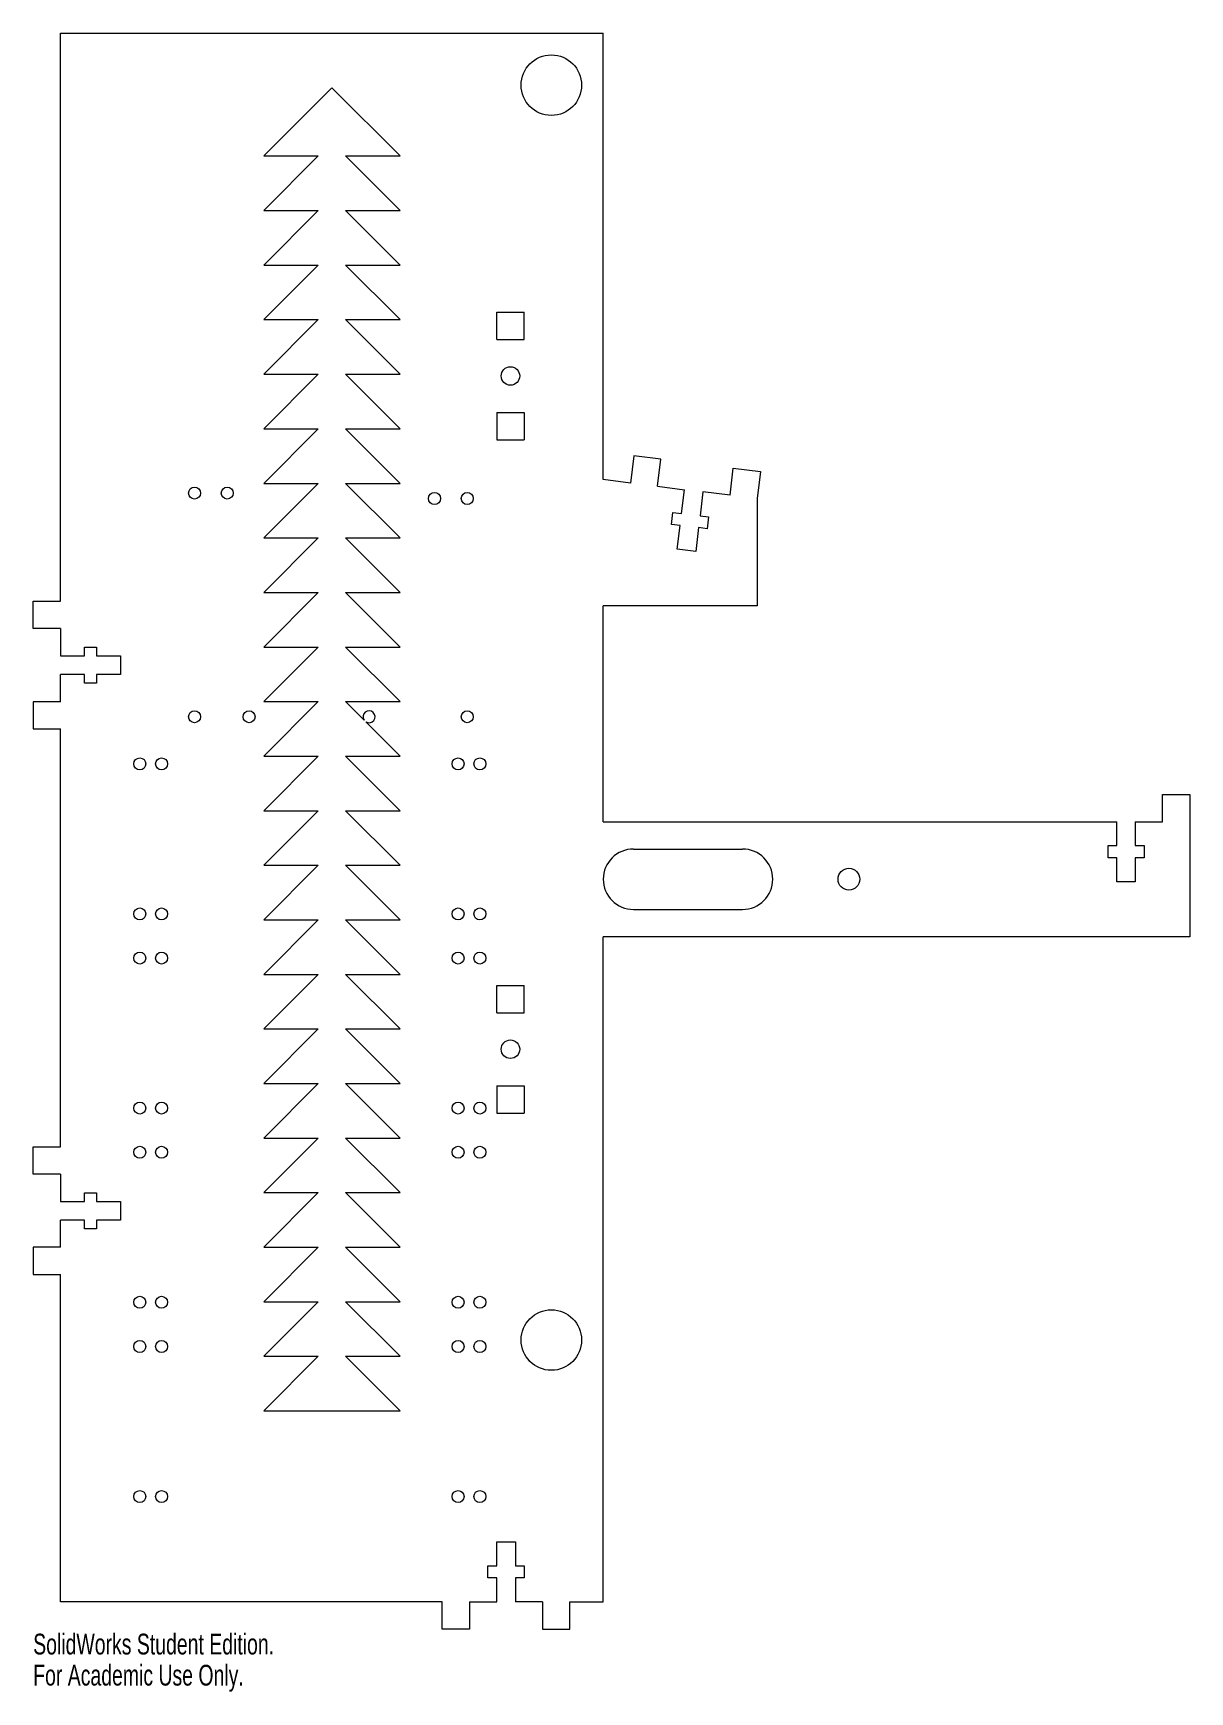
# Model space of a CAD drawing. Header units: inches. Extents: x -2.7 to 7.9, y -8 to 7.2.
import ezdxf

# ---------------------------------------------------------------- set-up
doc = ezdxf.new("R2010")
doc.units = ezdxf.units.IN
doc.header["$MEASUREMENT"] = 0
doc.styles.add('SLDTEXTSTYLE0', font='TXT', dxfattribs={"width": 0.7})

msp = doc.modelspace()

# ---------------------------------------------------------------- linework, layer by layer
at = {"color": 7, "linetype": 'Continuous', "lineweight": 15}
for p, q in [((-2.488, 7.188), (2.488, 7.188)), ((-2.488, 1.982), (-2.488, 7.188)), ((2.488, 3.097), (2.488, 7.188)), ((0, 6.688), (-0.625, 6.063)), ((0.625, 6.063), (0, 6.688)), ((-0.125, 6.063), (-0.625, 5.563)), ((-0.625, 6.063), (-0.125, 6.063)), ((0.125, 6.063), (0.625, 6.063)), ((0.625, 5.563), (0.125, 6.063)), ((-0.125, 5.563), (-0.625, 5.063)), ((-0.625, 5.563), (-0.125, 5.563)), ((0.125, 5.563), (0.625, 5.563)), ((0.625, 5.063), (0.125, 5.563)), ((-0.125, 5.063), (-0.625, 4.563)), ((-0.625, 5.063), (-0.125, 5.063)), ((0.125, 5.063), (0.625, 5.063)), ((0.625, 4.563), (0.125, 5.063)), ((-0.125, 4.563), (-0.625, 4.063)), ((-0.625, 4.563), (-0.125, 4.563)), ((0.125, 4.563), (0.625, 4.563)), ((0.625, 4.063), (0.125, 4.563)), ((1.512, 4.382), (1.512, 4.632)), ((1.512, 4.632), (1.762, 4.632)), ((1.762, 4.382), (1.762, 4.632)), ((1.512, 4.382), (1.762, 4.382)), ((-0.125, 4.063), (-0.625, 3.563)), ((-0.625, 4.063), (-0.125, 4.063)), ((0.125, 4.063), (0.625, 4.063)), ((0.625, 3.563), (0.125, 4.063)), ((1.512, 3.712), (1.512, 3.462)), ((1.512, 3.712), (1.762, 3.712)), ((1.762, 3.712), (1.762, 3.462)), ((-0.125, 3.563), (-0.625, 3.063)), ((-0.625, 3.563), (-0.125, 3.563)), ((0.125, 3.563), (0.625, 3.563)), ((0.625, 3.063), (0.125, 3.563)), ((1.512, 3.462), (1.762, 3.462)), ((2.767, 3.314), (2.737, 3.066)), ((3.015, 3.284), (2.767, 3.314)), ((2.985, 3.036), (3.015, 3.284)), ((3.65, 2.954), (3.68, 3.202)), ((3.68, 3.202), (3.928, 3.172)), ((-0.125, 3.063), (-0.625, 2.563)), ((-0.625, 3.063), (-0.125, 3.063)), ((0.125, 3.063), (0.625, 3.063)), ((0.625, 2.563), (0.125, 3.063)), ((2.737, 3.066), (2.488, 3.097)), ((3.928, 3.172), (3.898, 2.924)), ((2.985, 3.036), (3.233, 3.005)), ((3.206, 2.787), (3.233, 3.005)), ((3.402, 2.984), (3.375, 2.766)), ((3.65, 2.954), (3.402, 2.984)), ((3.898, 2.924), (3.898, 1.939)), ((3.113, 2.687), (3.126, 2.797)), ((3.126, 2.797), (3.206, 2.787)), ((3.375, 2.766), (3.454, 2.756)), ((3.454, 2.756), (3.441, 2.647)), ((3.193, 2.678), (3.113, 2.687)), ((3.166, 2.459), (3.193, 2.678)), ((3.361, 2.657), (3.335, 2.439)), ((3.441, 2.647), (3.361, 2.657)), ((-0.125, 2.563), (-0.625, 2.063)), ((-0.625, 2.563), (-0.125, 2.563)), ((0.125, 2.563), (0.625, 2.563)), ((0.625, 2.063), (0.125, 2.563)), ((3.335, 2.439), (3.166, 2.459)), ((-2.738, 1.982), (-2.488, 1.982)), ((-2.738, 1.732), (-2.738, 1.982)), ((-0.125, 2.063), (-0.625, 1.563)), ((-0.625, 2.063), (-0.125, 2.063)), ((0.125, 2.063), (0.625, 2.063)), ((0.625, 1.563), (0.125, 2.063)), ((2.488, -0.038), (2.488, 1.939)), ((3.898, 1.939), (2.488, 1.939)), ((-2.488, 1.732), (-2.738, 1.732)), ((-2.488, 1.732), (-2.488, 1.482)), ((-2.268, 1.482), (-2.268, 1.562)), ((-2.268, 1.562), (-2.158, 1.562)), ((-2.158, 1.562), (-2.158, 1.482)), ((-0.125, 1.563), (-0.625, 1.063)), ((-0.625, 1.563), (-0.125, 1.563)), ((0.125, 1.563), (0.625, 1.563)), ((0.625, 1.063), (0.125, 1.563)), ((-2.488, 1.482), (-2.268, 1.482)), ((-2.158, 1.482), (-1.938, 1.482)), ((-1.938, 1.482), (-1.938, 1.312)), ((-2.268, 1.312), (-2.488, 1.312)), ((-2.488, 1.062), (-2.488, 1.312)), ((-2.268, 1.231), (-2.268, 1.312)), ((-2.158, 1.231), (-2.268, 1.231)), ((-1.938, 1.312), (-2.158, 1.312)), ((-2.158, 1.312), (-2.158, 1.231)), ((-2.488, 1.062), (-2.738, 1.062)), ((-2.738, 1.062), (-2.738, 0.812)), ((-0.125, 1.063), (-0.625, 0.563)), ((-0.625, 1.063), (-0.125, 1.063)), ((0.125, 1.063), (0.625, 1.063)), ((0.295, 0.894), (0.125, 1.063)), ((-2.738, 0.812), (-2.488, 0.812)), ((-2.488, -3.018), (-2.488, 0.812)), ((0.625, 0.563), (0.311, 0.878)), ((-0.125, 0.563), (-0.625, 0.063)), ((-0.625, 0.563), (-0.125, 0.563)), ((0.125, 0.563), (0.625, 0.563)), ((0.625, 0.063), (0.125, 0.563)), ((7.615, 0.212), (7.865, 0.212)), ((7.615, -0.038), (7.615, 0.212)), ((7.865, 0.212), (7.865, -1.092)), ((-0.125, 0.063), (-0.625, -0.437)), ((-0.625, 0.063), (-0.125, 0.063)), ((0.125, 0.063), (0.625, 0.063)), ((0.625, -0.437), (0.125, 0.063)), ((2.488, -0.038), (7.195, -0.038)), ((7.195, -0.256), (7.195, -0.038)), ((7.365, -0.038), (7.615, -0.038)), ((7.365, -0.038), (7.365, -0.256)), ((2.765, -0.288), (3.765, -0.288)), ((7.115, -0.37), (7.115, -0.256)), ((7.115, -0.256), (7.195, -0.256)), ((7.365, -0.256), (7.446, -0.256)), ((7.446, -0.256), (7.446, -0.37)), ((-0.125, -0.437), (-0.625, -0.937)), ((-0.625, -0.437), (-0.125, -0.437)), ((0.125, -0.437), (0.625, -0.437)), ((0.625, -0.937), (0.125, -0.437)), ((7.195, -0.37), (7.115, -0.37)), ((7.195, -0.588), (7.195, -0.37)), ((7.446, -0.37), (7.365, -0.37)), ((7.365, -0.37), (7.365, -0.588)), ((7.365, -0.588), (7.195, -0.588)), ((2.765, -0.842), (3.765, -0.842)), ((-0.125, -0.937), (-0.625, -1.437)), ((-0.625, -0.937), (-0.125, -0.937)), ((0.125, -0.937), (0.625, -0.937)), ((0.625, -1.437), (0.125, -0.937)), ((2.488, -7.188), (2.488, -1.092)), ((7.865, -1.092), (2.488, -1.092)), ((-0.125, -1.437), (-0.625, -1.937)), ((-0.625, -1.437), (-0.125, -1.437)), ((0.125, -1.437), (0.625, -1.437)), ((0.625, -1.937), (0.125, -1.437)), ((1.512, -1.788), (1.512, -1.538)), ((1.512, -1.538), (1.762, -1.538)), ((1.762, -1.788), (1.762, -1.538)), ((1.512, -1.788), (1.762, -1.788)), ((-0.125, -1.937), (-0.625, -2.437)), ((-0.625, -1.937), (-0.125, -1.937)), ((0.125, -1.937), (0.625, -1.937)), ((0.625, -2.437), (0.125, -1.937)), ((-0.125, -2.437), (-0.625, -2.937)), ((-0.625, -2.437), (-0.125, -2.437)), ((0.125, -2.437), (0.625, -2.437)), ((0.625, -2.937), (0.125, -2.437)), ((1.512, -2.458), (1.762, -2.458)), ((1.512, -2.458), (1.512, -2.708)), ((1.762, -2.458), (1.762, -2.708)), ((1.512, -2.708), (1.762, -2.708)), ((-2.738, -3.018), (-2.488, -3.018)), ((-2.738, -3.268), (-2.738, -3.018)), ((-0.125, -2.937), (-0.625, -3.437)), ((-0.625, -2.937), (-0.125, -2.937)), ((0.125, -2.937), (0.625, -2.937)), ((0.625, -3.437), (0.125, -2.937)), ((-2.488, -3.268), (-2.738, -3.268)), ((-2.488, -3.268), (-2.488, -3.518)), ((-2.268, -3.518), (-2.268, -3.438)), ((-2.268, -3.438), (-2.158, -3.438)), ((-2.158, -3.438), (-2.158, -3.518)), ((-0.125, -3.437), (-0.625, -3.937)), ((-0.625, -3.437), (-0.125, -3.437)), ((0.125, -3.437), (0.625, -3.437)), ((0.625, -3.937), (0.125, -3.437)), ((-2.488, -3.518), (-2.268, -3.518)), ((-2.158, -3.518), (-1.938, -3.518)), ((-1.938, -3.518), (-1.938, -3.688)), ((-2.268, -3.688), (-2.488, -3.688)), ((-2.488, -3.938), (-2.488, -3.688)), ((-2.268, -3.769), (-2.268, -3.688)), ((-2.158, -3.769), (-2.268, -3.769)), ((-1.938, -3.688), (-2.158, -3.688)), ((-2.158, -3.688), (-2.158, -3.769)), ((-2.488, -3.938), (-2.738, -3.938)), ((-2.738, -3.938), (-2.738, -4.188)), ((-0.125, -3.937), (-0.625, -4.437)), ((-0.625, -3.937), (-0.125, -3.937)), ((0.125, -3.937), (0.625, -3.937)), ((0.625, -4.437), (0.125, -3.937)), ((-2.738, -4.188), (-2.488, -4.188)), ((-2.488, -7.188), (-2.488, -4.188)), ((-0.125, -4.437), (-0.625, -4.937)), ((-0.625, -4.437), (-0.125, -4.437)), ((0.125, -4.437), (0.625, -4.437)), ((0.625, -4.937), (0.125, -4.437)), ((-0.125, -4.937), (-0.625, -5.437)), ((-0.625, -4.937), (-0.125, -4.937)), ((0.125, -4.937), (0.625, -4.937)), ((0.625, -5.437), (0.125, -4.937)), ((-0.625, -5.437), (0.625, -5.437)), ((1.512, -6.858), (1.512, -6.638)), ((1.512, -6.638), (1.682, -6.638)), ((1.682, -6.638), (1.682, -6.858)), ((1.431, -6.968), (1.431, -6.858)), ((1.431, -6.858), (1.512, -6.858)), ((1.512, -6.968), (1.431, -6.968)), ((1.512, -7.188), (1.512, -6.968)), ((1.682, -6.858), (1.762, -6.858)), ((1.762, -6.968), (1.682, -6.968)), ((1.682, -6.968), (1.682, -7.188)), ((1.762, -6.858), (1.762, -6.968)), ((1.012, -7.188), (-2.488, -7.188)), ((1.012, -7.438), (1.012, -7.188)), ((1.262, -7.188), (1.262, -7.438)), ((1.262, -7.188), (1.512, -7.188)), ((1.932, -7.188), (1.682, -7.188)), ((1.932, -7.188), (1.932, -7.438)), ((2.182, -7.438), (2.182, -7.188)), ((2.182, -7.188), (2.488, -7.188)), ((1.262, -7.438), (1.012, -7.438)), ((1.932, -7.438), (2.182, -7.438))]:
    msp.add_line(p, q, dxfattribs=at)
for centre, radius in [((2.012, 6.712), 0.277), ((1.637, 4.047), 0.085), ((-1.259, 2.974), 0.055), ((-0.959, 2.974), 0.055), ((0.941, 2.924), 0.055), ((1.241, 2.924), 0.055), ((-1.259, 0.924), 0.055), ((-0.759, 0.924), 0.055), ((1.241, 0.924), 0.055), ((-1.761, 0.492), 0.055), ((-1.561, 0.492), 0.055), ((1.157, 0.492), 0.055), ((1.357, 0.492), 0.055), ((4.74, -0.565), 0.1), ((-1.761, -0.883), 0.055), ((-1.561, -0.883), 0.055), ((1.157, -0.883), 0.055), ((1.357, -0.883), 0.055), ((-1.761, -1.287), 0.055), ((-1.561, -1.287), 0.055), ((1.157, -1.287), 0.055), ((1.357, -1.287), 0.055), ((1.637, -2.123), 0.085), ((-1.761, -2.662), 0.055), ((-1.561, -2.662), 0.055), ((1.157, -2.662), 0.055), ((1.357, -2.662), 0.055), ((-1.761, -3.067), 0.055), ((-1.561, -3.067), 0.055), ((1.157, -3.067), 0.055), ((1.357, -3.067), 0.055), ((-1.761, -4.442), 0.055), ((-1.561, -4.442), 0.055), ((1.157, -4.442), 0.055), ((1.357, -4.442), 0.055), ((2.012, -4.788), 0.277), ((-1.761, -4.847), 0.055), ((-1.561, -4.847), 0.055), ((1.157, -4.847), 0.055), ((1.357, -4.847), 0.055), ((-1.761, -6.222), 0.055), ((-1.561, -6.222), 0.055), ((1.157, -6.222), 0.055), ((1.357, -6.222), 0.055)]:
    msp.add_circle(centre, radius, dxfattribs=at)
for centre, radius, start, end in [((0.341, 0.924), 0.055, 236.7312, 213.2688), ((2.765, -0.565), 0.277, 90, 270), ((3.765, -0.565), 0.277, 270, 90)]:
    msp.add_arc(centre, radius, start, end, dxfattribs=at)

# ---------------------------------------------------------------- texts
at = {"color": 7, "linetype": 'Continuous', "char_height": 0.1903, "attachment_point": 1, "style": 'SLDTEXTSTYLE0'}
for s, insert in [('SolidWorks Student Edition.', (-2.738, -7.479)), ('For Academic Use Only.', (-2.738, -7.764))]:
    msp.add_mtext(s, dxfattribs=dict(at, insert=insert))

doc.saveas('drawing.dxf')
